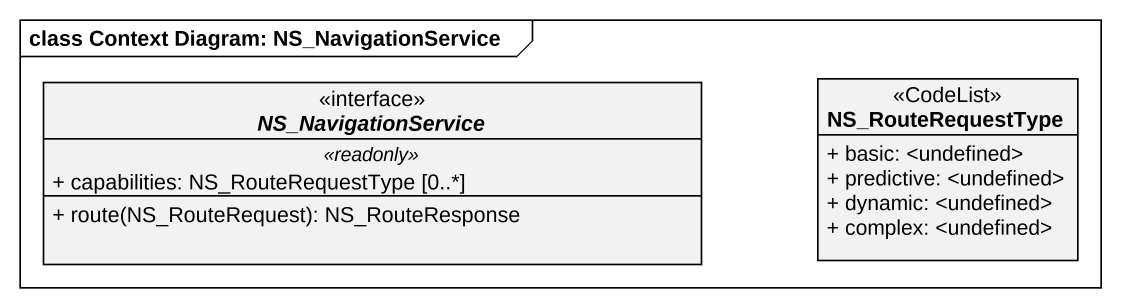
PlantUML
@startuml
mainframe class Context Diagram: NS_NavigationService
hide circle
hide empty members
skinparam classAttributeIconSize 0
interface NS_NavigationService {
  .. <<readonly>> ..
  + capabilities: NS_RouteRequestType [0..*]
  --
  + route(NS_RouteRequest): NS_RouteResponse
}
class NS_RouteRequestType <<CodeList>> {
  + basic: <undefined>
  + predictive: <undefined>
  + dynamic: <undefined>
  + complex: <undefined>
}
@enduml
